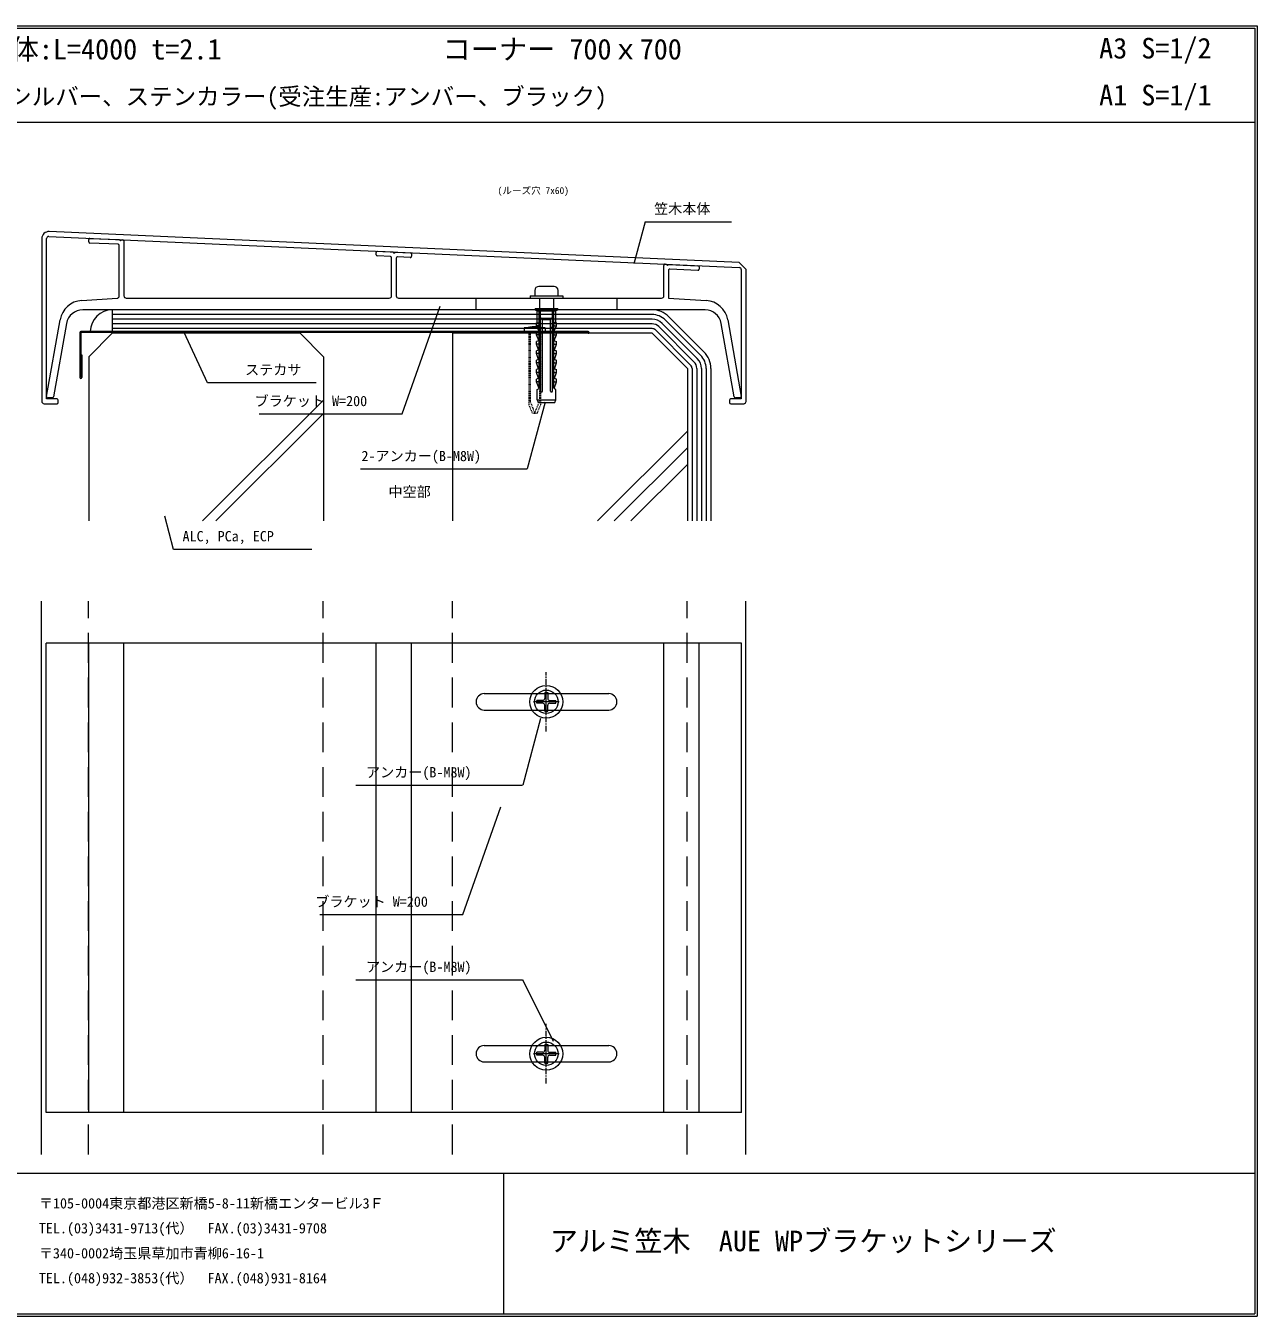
# Model space of a CAD drawing. Units: millimetres, scale not verified. Extents: x -400 to 3744, y -276 to 280.
# Drawn here: x 708 to 1233, y -276 to 274 of the extents above; entities that cross this region are included whole.
import ezdxf
from ezdxf.enums import TextEntityAlignment as Align

# ---------------------------------------------------------------- set-up
doc = ezdxf.new("R2010")
doc.units = ezdxf.units.MM
doc.header["$LTSCALE"] = 2
for name, pattern in [('USER1', [9.525, 6.35, -3.175]), ('USER2', [0.25, 0.125, -0.125]), ('USER3', [2, 1.25, -0.25, 0.25, -0.25])]:
    doc.linetypes.add(name, pattern=pattern)
doc.layers.add('0-0_0', color=7, linetype='Continuous', lineweight=9)
doc.styles.add('ＭＳ ゴシック', font='')
doc.styles.get('ＭＳ ゴシック').set_extended_font_data('MS Gothic')

msp = doc.modelspace()

# ---------------------------------------------------------------- linework, layer by layer
at = {"layer": '0-0_0', "color": 3, "lineweight": 18}
for p, q in [((432.729, 274.432), (1232.729, 274.432)), ((433.729, 273.432), (1231.729, 273.432)), ((1231.729, 273.432), (1231.729, -274.568)), ((1232.729, 274.432), (1232.729, -275.568)), ((433.729, 233.432), (1231.729, 233.432)), ((714.889, -206.598), (714.889, 29.189)), ((1014.889, -206.598), (1014.889, 29.189)), ((433.729, -214.568), (1231.729, -214.568)), ((911.729, -214.568), (911.729, -274.568)), ((433.729, -274.568), (1231.729, -274.568)), ((432.729, -275.568), (1232.729, -275.568))]:
    msp.add_line(p, q, dxfattribs=at)
at = {"layer": '0-0_0'}
for p, q in [((971.958, 190.949), (967.147, 172.994)), ((971.958, 190.949), (1008.739, 190.949)), ((734.977, 182.344), (734.977, 183.345)), ((747.497, 181.302), (735.455, 181.844)), ((749.977, 182.715), (749.974, 159.37)), ((747.974, 159.309), (747.974, 180.803)), ((857.477, 176.831), (857.477, 177.832)), ((863.5, 176.082), (857.955, 176.332)), ((872.477, 177.202), (872.477, 176.201)), ((863.977, 159.37), (863.977, 175.583)), ((865.977, 175.448), (865.977, 159.37)), ((871.955, 175.702), (866.5, 175.947)), ((979.977, 159.37), (979.977, 172.32)), ((994.455, 170.189), (982.5, 170.727)), ((994.977, 171.69), (994.977, 170.689)), ((731.965, 157.363), (747.037, 158.311)), ((750.974, 158.37), (862.977, 158.37)), ((866.951, 158.37), (978.977, 158.37)), ((716.985, 116.457), (722.744, 149.12)), ((997.541, 153.37), (732.414, 153.37)), ((1007.21, 149.12), (1012.97, 116.457)), ((725.52, 147.585), (720.001, 116.283)), ((1009.954, 116.283), (1004.435, 147.585)), ((719.508, 115.87), (717.477, 115.87)), ((1012.477, 115.87), (1010.447, 115.87)), ((929.423, 114.005), (921.799, 85.552)), ((850.728, 85.552), (921.756, 85.552)), ((767.176, 65.599), (770.988, 51.373)), ((771.03, 51.373), (829.947, 51.373)), ((927.467, -20.784), (919.843, -49.237)), ((848.773, -49.237), (919.801, -49.237)), ((848.773, -132.164), (919.801, -132.164)), ((932.941, -158.539), (919.842, -132.155))]:
    msp.add_line(p, q, dxfattribs=at)
at = {"layer": '0-0_0', "lineweight": 18}
for p, q in [((714.977, 183.732), (714.977, 114.37)), ((717.918, 184.635), (1012.118, 171.396)), ((1012.112, 173.499), (718.112, 186.729)), ((920.477, 145.67), (920.477, 144.17)), ((929.477, 145.67), (920.477, 145.67)), ((929.477, 144.17), (920.477, 144.17)), ((929.477, 145.67), (929.477, 144.17)), ((715.977, 113.37), (721.477, 113.37)), ((721.977, 113.87), (721.977, 114.87)), ((1007.977, 114.87), (1007.977, 113.87)), ((1008.477, 113.37), (1013.977, 113.37))]:
    msp.add_line(p, q, dxfattribs=at)
at = {"layer": '0-0_0', "color": 4, "lineweight": 18}
for p, q in [((924.977, 161.57), (924.977, 159.37)), ((933.177, 163.37), (926.777, 163.37)), ((934.977, 159.37), (934.977, 161.57)), ((922.977, 159.37), (936.977, 159.37)), ((926.977, 158.37), (926.977, 153.87)), ((932.977, 158.37), (932.977, 153.87)), ((936.977, 159.37), (936.977, 158.37)), ((925.128, 153.87), (934.842, 153.87)), ((925.128, 153.87), (925.128, 153.37)), ((925.128, 153.37), (934.842, 153.37)), ((925.128, 153.37), (925.985, 153.013)), ((925.985, 153.013), (926.835, 153.013)), ((925.985, 147.87), (925.985, 153.013)), ((926.585, 153.37), (926.835, 153.013)), ((926.585, 153.37), (927.485, 153.013)), ((926.835, 120.104), (926.835, 153.013)), ((927.485, 153.013), (932.485, 153.013)), ((927.485, 118.745), (927.485, 153.013)), ((928.056, 149.87), (931.913, 149.87)), ((928.235, 118.745), (928.235, 149.87)), ((928.235, 149.298), (931.735, 149.298)), ((931.735, 118.745), (931.735, 149.87)), ((933.385, 153.37), (932.485, 153.013)), ((932.485, 118.745), (932.485, 153.013)), ((933.385, 153.37), (933.135, 153.013)), ((933.135, 120.104), (933.135, 153.013)), ((933.135, 153.013), (933.985, 153.013)), ((934.842, 153.37), (933.985, 153.013)), ((933.985, 147.87), (933.985, 153.013)), ((934.842, 153.37), (934.842, 153.87)), ((734.977, 133.37), (744.977, 143.37)), ((974.977, 143.37), (889.977, 143.37)), ((889.977, 143.37), (889.977, 63.37)), ((926.519, 144.2), (925.685, 143.87)), ((925.685, 142.727), (925.685, 143.87)), ((926.535, 146.531), (925.735, 146.531)), ((926.779, 144.436), (925.735, 146.531)), ((927.485, 145.87), (928.235, 145.87)), ((927.485, 145.37), (928.235, 145.37)), ((928.235, 144.298), (931.735, 144.298)), ((932.485, 145.87), (931.735, 145.87)), ((932.485, 145.37), (931.735, 145.37)), ((933.19, 144.436), (934.235, 146.531)), ((933.435, 146.531), (934.235, 146.531)), ((933.451, 144.2), (934.285, 143.87)), ((934.285, 142.727), (934.285, 143.87)), ((974.977, 143.37), (989.977, 128.37)), ((926.535, 142.727), (925.685, 142.727)), ((926.681, 140.304), (925.685, 142.727)), ((926.519, 140.2), (925.685, 139.87)), ((925.685, 138.727), (925.685, 139.87)), ((926.535, 138.727), (925.685, 138.727)), ((926.639, 136.268), (925.685, 138.727)), ((933.289, 140.304), (934.285, 142.727)), ((933.331, 136.268), (934.285, 138.727)), ((933.435, 142.727), (934.285, 142.727)), ((933.435, 138.727), (934.285, 138.727)), ((933.451, 140.2), (934.285, 139.87)), ((934.285, 138.727), (934.285, 139.87)), ((734.977, 133.37), (734.977, 63.37)), ((834.977, 133.37), (834.977, 63.37)), ((926.519, 136.2), (925.685, 135.87)), ((925.685, 134.727), (925.685, 135.87)), ((926.535, 134.727), (925.685, 134.727)), ((926.639, 132.268), (925.685, 134.727)), ((926.519, 132.2), (925.685, 131.87)), ((933.331, 132.268), (934.285, 134.727)), ((933.435, 134.727), (934.285, 134.727)), ((933.451, 136.2), (934.285, 135.87)), ((933.451, 132.2), (934.285, 131.87)), ((934.285, 134.727), (934.285, 135.87)), ((925.685, 130.727), (925.685, 131.87)), ((926.535, 130.727), (925.685, 130.727)), ((926.639, 128.268), (925.685, 130.727)), ((926.519, 128.2), (925.685, 127.87)), ((925.685, 126.727), (925.685, 127.87)), ((926.535, 126.727), (925.685, 126.727)), ((926.639, 124.268), (925.685, 126.727)), ((933.331, 128.268), (934.285, 130.727)), ((933.331, 124.268), (934.285, 126.727)), ((933.435, 130.727), (934.285, 130.727)), ((933.435, 126.727), (934.285, 126.727)), ((933.451, 128.2), (934.285, 127.87)), ((934.285, 130.727), (934.285, 131.87)), ((934.285, 126.727), (934.285, 127.87)), ((989.977, 128.37), (989.977, 63.37)), ((926.519, 124.2), (925.685, 123.87)), ((925.685, 122.727), (925.685, 123.87)), ((926.535, 122.727), (925.685, 122.727)), ((926.786, 119.888), (925.685, 122.727)), ((933.184, 119.888), (934.285, 122.727)), ((933.435, 122.727), (934.285, 122.727)), ((933.451, 124.2), (934.285, 123.87)), ((934.285, 122.727), (934.285, 123.87)), ((925.985, 119.37), (926.558, 119.657)), ((925.985, 115.013), (925.985, 119.37)), ((933.985, 119.37), (933.411, 119.657)), ((933.985, 115.013), (933.985, 119.37)), ((783.475, 63.37), (834.977, 114.872)), ((925.985, 115.013), (933.985, 115.013)), ((925.985, 115.013), (926.377, 113.87)), ((926.377, 113.87), (933.592, 113.87)), ((933.592, 113.87), (933.985, 115.013)), ((789.145, 63.37), (834.977, 109.203)), ((951.754, 63.37), (989.977, 101.593)), ((958.825, 63.37), (989.977, 94.522)), ((965.896, 63.37), (989.977, 87.451)), ((716.877, -188.705), (716.877, 11.295)), ((1013.077, 11.295), (716.877, 11.295)), ((734.977, -188.705), (734.977, 11.295)), ((749.977, -188.705), (749.977, 11.295)), ((857.477, -188.705), (857.477, 11.295)), ((872.477, -188.705), (872.477, 11.295)), ((979.977, -188.705), (979.977, 11.295)), ((994.977, -188.705), (994.977, 11.295)), ((1013.077, -188.705), (1013.077, 11.295)), ((903.477, -10.205), (956.477, -10.205)), ((929.264, -9.698), (929.264, -12.246)), ((929.264, -9.698), (930.514, -9.698)), ((929.889, -19.205), (929.889, -8.205)), ((930.514, -9.698), (930.514, -12.246)), ((935.389, -13.705), (924.389, -13.705)), ((928.43, -13.08), (925.882, -13.08)), ((925.882, -14.33), (925.882, -13.08)), ((928.43, -14.33), (925.882, -14.33)), ((929.264, -17.711), (929.264, -15.163)), ((930.514, -17.711), (930.514, -15.163)), ((931.347, -13.08), (933.895, -13.08)), ((931.347, -14.33), (933.895, -14.33)), ((933.895, -14.33), (933.895, -13.08)), ((903.477, -17.205), (956.477, -17.205)), ((929.264, -17.711), (930.514, -17.711)), ((929.889, -169.205), (929.889, -158.205)), ((903.477, -160.205), (956.477, -160.205)), ((935.389, -163.705), (924.389, -163.705)), ((928.43, -163.08), (925.882, -163.08)), ((925.882, -164.33), (925.882, -163.08)), ((928.43, -164.33), (925.882, -164.33)), ((929.264, -159.698), (929.264, -162.246)), ((929.264, -159.698), (930.514, -159.698)), ((930.514, -159.698), (930.514, -162.246)), ((931.347, -163.08), (933.895, -163.08)), ((931.347, -164.33), (933.895, -164.33)), ((933.895, -164.33), (933.895, -163.08)), ((903.477, -167.205), (956.477, -167.205)), ((929.264, -167.711), (929.264, -165.163)), ((929.264, -167.711), (930.514, -167.711)), ((930.514, -167.711), (930.514, -165.163)), ((1013.077, -188.705), (716.877, -188.705))]:
    msp.add_line(p, q, dxfattribs=at)
at = {"layer": '0-0_0', "color": 5, "lineweight": 18}
for p, q in [((744.977, 153.37), (744.977, 144.17)), ((974.977, 153.37), (744.977, 153.37)), ((974.977, 151.37), (744.977, 151.37)), ((974.977, 149.37), (744.977, 149.37)), ((980.634, 149.027), (995.634, 134.027)), ((982.048, 150.441), (997.048, 135.441)), ((974.977, 147.37), (744.977, 147.37)), ((974.977, 145.37), (744.977, 145.37)), ((976.392, 144.784), (991.392, 129.784)), ((977.806, 146.198), (992.806, 131.198)), ((979.22, 147.613), (994.22, 132.613)), ((991.977, 128.37), (991.977, 63.37)), ((993.977, 128.37), (993.977, 63.37)), ((995.977, 128.37), (995.977, 63.37)), ((997.977, 128.37), (997.977, 63.37)), ((999.977, 128.37), (999.977, 63.37))]:
    msp.add_line(p, q, dxfattribs=at)
at = {"layer": '0-0_0', "color": 2, "lineweight": 18}
for p, q in [((731.177, 143.77), (731.177, 124.57)), ((947.777, 144.17), (731.577, 144.17)), ((947.777, 143.77), (731.577, 143.77)), ((731.577, 143.77), (731.577, 124.57)), ((938.177, 143.77), (938.177, 143.37)), ((947.777, 143.37), (938.177, 143.37)), ((731.577, 134.17), (731.977, 134.17)), ((731.977, 134.17), (731.977, 124.57))]:
    msp.add_line(p, q, dxfattribs=at)
at = {"layer": '0-0_0', "linetype": 'USER2', "lineweight": 18}
for p, q in [((922.477, 144.17), (922.477, 112.92)), ((922.977, 144.17), (922.977, 114.362)), ((926.977, 144.17), (926.977, 114.362)), ((927.477, 144.17), (927.477, 112.92)), ((922.477, 112.92), (923.977, 109.17)), ((925.977, 109.17), (927.477, 112.92)), ((925.977, 109.17), (923.977, 109.17))]:
    msp.add_line(p, q, dxfattribs=at)
at = {"layer": '0-0_0', "color": 4, "linetype": 'USER1', "lineweight": 18}
for p, q in [((734.889, -206.598), (734.889, 29.189)), ((834.889, -206.598), (834.889, 29.189)), ((889.889, -206.598), (889.889, 29.189)), ((989.889, -206.598), (989.889, 29.189))]:
    msp.add_line(p, q, dxfattribs=at)
at = {"layer": '0-0_0', "color": 1, "linetype": 'USER3', "lineweight": 18}
for p, q in [((929.889, -26.415), (929.889, -0.995)), ((929.889, -176.415), (929.889, -150.995))]:
    msp.add_line(p, q, dxfattribs=at)
at = {"layer": '0-0_0', "lineweight": 18}
for points in [[(721.477, 115.37), (716.977, 115.37), (716.977, 183.736)], [(1014.977, 114.37), (1014.977, 170.502), (1012.112, 173.499)], [(1012.977, 170.497), (1012.977, 115.37), (1008.477, 115.37)]]:
    msp.add_lwpolyline(points, dxfattribs=at)
at = {"layer": '0-0_0'}
for points in [[(735.5, 183.844), (747.953, 183.284), (748.477, 182.76), (748.956, 183.239), (749.5, 183.214)], [(858, 178.332), (864.453, 178.041), (864.977, 177.517), (865.456, 177.996), (872, 177.702)], [(980.5, 172.819), (980.953, 172.799), (981.477, 172.275), (981.956, 172.754), (994.5, 172.189)], [(981.977, 170.228), (981.977, 158.37), (997.99, 157.364)], [(807.576, 109.002), (868.493, 109.002), (884.718, 154.93)], [(831.888, 122.319), (785.596, 122.319), (775.679, 143.77)], [(833.442, -104.38), (894.359, -104.38), (910.584, -58.452)]]:
    msp.add_lwpolyline(points, dxfattribs=at)
at = {"layer": '0-0_0', "color": 3, "lineweight": 18}
msp.add_lwpolyline([(899.977, 158.37), (959.977, 158.37), (959.977, 153.37), (899.977, 153.37)], close=True, dxfattribs=at)
at = {"layer": '0-0_0', "color": 4, "lineweight": 18}
for points in [[(922.977, 159.37), (922.977, 158.37), (936.977, 158.37)], [(834.977, 133.37), (824.977, 143.37), (744.977, 143.37)], [(925.735, 146.531), (925.735, 147.87), (926.835, 147.87)], [(934.235, 146.531), (934.235, 147.87), (933.135, 147.87)]]:
    msp.add_lwpolyline(points, dxfattribs=at)
at = {"layer": '0-0_0', "linetype": 'USER2', "lineweight": 18}
msp.add_lwpolyline([(922.977, 114.362), (924.977, 109.362), (926.977, 114.362)], dxfattribs=at)
at = {"layer": '0-0_0', "color": 4, "lineweight": 18}
for centre, radius in [((929.889, -13.705), 7), ((929.889, -13.705), 5), ((929.889, -163.705), 7), ((929.889, -163.705), 5)]:
    msp.add_circle(centre, radius, dxfattribs=at)
at = {"layer": '0-0_0', "lineweight": 18}
for centre, radius, start, end in [((717.977, 183.732), 3, 87.42343, 180), ((717.877, 183.736), 0.9, 87.42343, 180), ((1012.077, 170.497), 0.9, 0, 87.42343), ((715.977, 114.37), 1, 180, 270), ((721.477, 114.87), 0.5, 0, 90), ((721.477, 113.87), 0.5, 270, 0), ((1008.477, 114.87), 0.5, 90, 180), ((1008.477, 113.87), 0.5, 180, 270), ((1013.977, 114.37), 1, 270, 0)]:
    msp.add_arc(centre, radius, start, end, dxfattribs=at)
at = {"layer": '0-0_0'}
for centre, radius, start, end in [((735.477, 183.345), 0.5, 87.42403, 179.99254), ((735.477, 182.344), 0.5, 179.99254, 267.42403), ((749.477, 182.715), 0.5, 359.99254, 87.42403), ((747.474, 180.803), 0.5, 360, 87.42403), ((857.977, 177.832), 0.5, 87.42343, 180), ((857.977, 176.831), 0.5, 180, 267.42343), ((863.477, 175.583), 0.5, 0, 87.42343), ((871.977, 176.201), 0.5, 267.42343, 0), ((871.977, 177.202), 0.5, 360, 87.42343), ((866.477, 175.448), 0.5, 87.42343, 180), ((980.477, 172.32), 0.5, 87.42343, 180), ((982.477, 170.228), 0.5, 87.42343, 180), ((994.477, 170.689), 0.5, 267.42343, 360), ((994.477, 171.69), 0.5, 360, 87.42343), ((732.592, 147.383), 10, 93.59618, 170), ((746.974, 159.309), 1, 273.59618, 360), ((750.974, 159.37), 1, 179.99254, 270), ((862.977, 159.37), 1, 270, 0), ((866.977, 159.37), 1, 180, 270), ((978.977, 159.37), 1, 270, 0), ((997.362, 147.383), 10, 10, 86.40342), ((732.414, 146.37), 7, 90, 170), ((997.541, 146.37), 7, 10, 90), ((717.477, 116.37), 0.5, 170, 270), ((719.508, 116.37), 0.5, 270, 350), ((1010.447, 116.37), 0.5, 190, 270), ((1012.477, 116.37), 0.5, 270, 10)]:
    msp.add_arc(centre, radius, start, end, dxfattribs=at)
at = {"layer": '0-0_0', "color": 4, "lineweight": 18}
for centre, radius, start, end in [((926.777, 161.57), 1.8, 90, 180), ((933.177, 161.57), 1.8, 0, 90), ((928.056, 149.298), 0.571, 90, 180), ((931.913, 149.298), 0.571, 0, 90), ((926.335, 144.665), 0.5, 291.60553, 0), ((926.535, 146.831), 0.3, 270, 0), ((926.535, 143.027), 0.3, 270, 0), ((933.435, 146.831), 0.3, 180, 270), ((933.635, 144.665), 0.5, 180, 248.39447), ((933.435, 143.027), 0.3, 180, 270), ((926.335, 140.665), 0.5, 291.60553, 0), ((926.535, 139.027), 0.3, 270, 0), ((933.635, 140.665), 0.5, 180, 248.39447), ((933.435, 139.027), 0.3, 180, 270), ((926.335, 136.665), 0.5, 291.60553, 0), ((926.335, 132.665), 0.5, 291.60553, 0), ((926.535, 135.027), 0.3, 270, 0), ((933.635, 136.665), 0.5, 180, 248.39447), ((933.435, 135.027), 0.3, 180, 270), ((933.635, 132.665), 0.5, 180, 248.39447), ((926.335, 128.665), 0.5, 291.60553, 0), ((926.535, 131.027), 0.3, 270, 0), ((926.535, 127.027), 0.3, 270, 0), ((933.435, 131.027), 0.3, 180, 270), ((933.635, 128.665), 0.5, 180, 248.39447), ((933.435, 127.027), 0.3, 180, 270), ((926.335, 124.665), 0.5, 291.60553, 0), ((926.535, 123.027), 0.3, 270, 0), ((933.635, 124.665), 0.5, 180, 248.39447), ((933.435, 123.027), 0.3, 180, 270), ((926.335, 120.104), 0.5, 296.56505, 0), ((927.86, 118.745), 0.375, 180, 0), ((932.11, 118.745), 0.375, 180, 0), ((933.635, 120.104), 0.5, 180, 243.43495), ((903.477, -13.705), 3.5, 90, 270), ((956.477, -13.705), 3.5, 270, 90), ((928.43, -12.246), 0.833, 270, 0), ((928.43, -15.163), 0.833, 0, 90), ((931.347, -12.246), 0.833, 180, 270), ((931.347, -15.163), 0.833, 90, 180), ((903.477, -163.705), 3.5, 90, 270), ((928.43, -162.246), 0.833, 270, 0), ((928.43, -165.163), 0.833, 0, 90), ((931.347, -162.246), 0.833, 180, 270), ((931.347, -165.163), 0.833, 90, 180), ((956.477, -163.705), 3.5, 270, 90)]:
    msp.add_arc(centre, radius, start, end, dxfattribs=at)
at = {"layer": '0-0_0', "color": 5, "lineweight": 18}
for centre, radius, start, end in [((745.075, 143.846), 9.524, 90.58804, 178.05397), ((974.977, 143.37), 10, 45, 90), ((974.977, 143.37), 8, 45, 90), ((974.977, 143.37), 6, 45, 90), ((974.977, 143.37), 4, 45, 90), ((974.977, 143.37), 2, 45, 90), ((989.977, 128.37), 6, 0, 45), ((989.977, 128.37), 8, 0, 45), ((989.977, 128.37), 10, 0, 45), ((989.977, 128.37), 2, 0, 45), ((989.977, 128.37), 4, 0, 45)]:
    msp.add_arc(centre, radius, start, end, dxfattribs=at)
at = {"layer": '0-0_0', "color": 2, "lineweight": 18}
for centre, start, end in [((731.577, 143.77), 90, 180), ((947.777, 143.77), 270, 90), ((731.577, 124.57), 180, 0)]:
    msp.add_arc(centre, 0.4, start, end, dxfattribs=at)
at = {"layer": '0-0_0', "lineweight": 18}
msp.add_ellipse((924.977, 145.67), major_axis=(-3, 0), ratio=0.143529, start_param=3.1415927, end_param=6.2831853, dxfattribs=at)

# ---------------------------------------------------------------- texts
at = {"layer": '0-0_0', "style": 'ＭＳ ゴシック'}
for s, height, p in [('笠木本体:L=4000 t=2.1', 8.798, (665.729, 257.432)), ('A3 S=1/2', 8.798, (1165.401, 257.859)), ('コーナー 700ｘ700', 8.798, (885.729, 257.432)), ('カラー:シルバー、ステンカラー(受注生産:アンバー、ブラック)', 7.331, (665.729, 238.432)), ('A1 S=1/1', 8.798, (1165.401, 237.859)), ('(ルーズ穴 7x60)', 2.933, (909.144, 201.841)), ('笠木本体', 4.399, (975.822, 192.949)), ('ステカサ', 4.399, (801.577, 124.319)), ('ブラケット W=200', 4.399, (805.627, 111.002)), ('2-アンカー(B-M8W)', 4.399, (851.151, 87.552)), ('中空部', 4.399, (862.661, 72.325)), ('ALC, PCa, ECP', 4.399, (774.928, 53.373)), ('アンカー(B-M8W)', 4.399, (853.094, -47.237)), ('ブラケット W=200', 4.399, (831.493, -102.38)), ('アンカー(B-M8W)', 4.399, (853.094, -130.164)), ('〒105-0004東京都港区新橋5-8-11新橋エンタービル3Ｆ', 4.399, (713.729, -230.974)), ('TEL.(03)3431-9713(代）  FAX.(03)3431-9708', 4.399, (713.729, -241.582)), ('アルミ笠木\u3000AUE WPブラケットシリーズ', 8.798, (931.384, -250.537)), ('〒340-0002埼玉県草加市青柳6-16-1', 4.399, (713.729, -252.246)), ('TEL.(048)932-3853(代）  FAX.(048)931-8164', 4.399, (713.729, -262.853))]:
    msp.add_text(s, height=height, dxfattribs=at).set_placement(p, align=Align.BOTTOM_LEFT)

doc.saveas('drawing.dxf')
